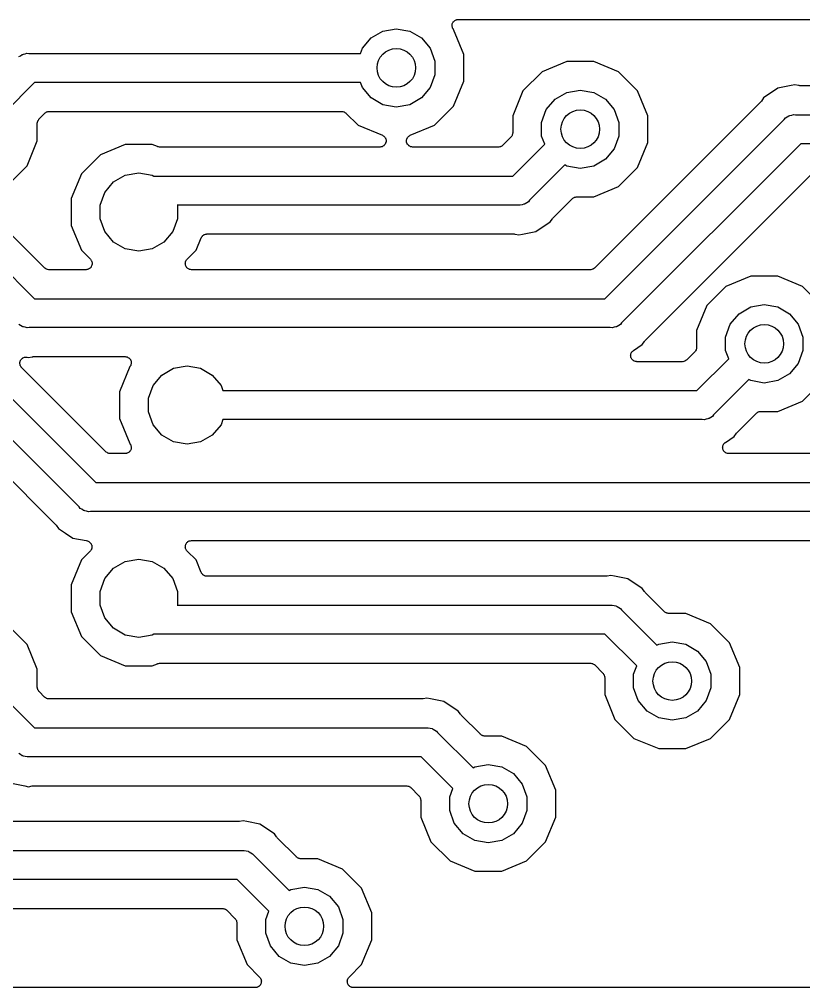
# Model space of a CAD drawing. Extents: x 64 to 244, y -149 to -41.
# Drawn here: x 100.14 to 116.39, y -148.59 to -128.53 of the extents above; entities that cross this region are included whole.
import ezdxf

# ---------------------------------------------------------------- set-up
doc = ezdxf.new("R2010")
doc.units = 0
doc.header["$MEASUREMENT"] = 0
doc.layers.add('BLACK', color=7, linetype='CONTINUOUS')

msp = doc.modelspace()

# ---------------------------------------------------------------- linework, layer by layer
at = {"layer": 'BLACK', "linetype": 'CONTINUOUS'}
for p, q in [((109.159, -128.558), (109.174, -128.551)), ((109.174, -128.551), (109.188, -128.543)), ((109.188, -128.543), (109.194, -128.542)), ((109.194, -128.542), (109.199, -128.539)), ((109.199, -128.539), (109.215, -128.538)), ((109.215, -128.538), (109.232, -128.535)), ((109.232, -128.535), (118.009, -128.535)), ((107.672, -128.777), (107.95, -128.728)), ((107.95, -128.728), (108.228, -128.777)), ((109.105, -128.673), (109.106, -128.657)), ((109.106, -128.678), (109.105, -128.673)), ((109.106, -128.64), (109.108, -128.635)), ((109.106, -128.657), (109.106, -128.64)), ((109.106, -128.684), (109.106, -128.678)), ((109.112, -128.7), (109.106, -128.684)), ((109.108, -128.635), (109.109, -128.629)), ((109.109, -128.629), (109.116, -128.614)), ((109.116, -128.716), (109.112, -128.7)), ((109.116, -128.614), (109.122, -128.599)), ((109.12, -128.72), (109.116, -128.716)), ((109.122, -128.725), (109.12, -128.72)), ((109.122, -128.599), (109.125, -128.594)), ((109.132, -128.738), (109.122, -128.725)), ((109.125, -128.594), (109.127, -128.589)), ((109.127, -128.589), (109.139, -128.577)), ((109.135, -128.742), (109.132, -128.738)), ((109.35, -129.262), (109.135, -128.742)), ((109.139, -128.577), (109.15, -128.565)), ((109.15, -128.565), (109.155, -128.562)), ((109.155, -128.562), (109.159, -128.558)), ((107.246, -129.134), (107.428, -128.918)), ((107.428, -128.918), (107.672, -128.777)), ((108.228, -128.777), (108.472, -128.918)), ((108.472, -128.918), (108.654, -129.134)), ((107.208, -129.24), (107.246, -129.134)), ((108.654, -129.134), (108.75, -129.399)), ((100.134, -129.307), (100.168, -129.287)), ((100.168, -129.287), (100.199, -129.265)), ((100.199, -129.265), (100.213, -129.261)), ((100.213, -129.261), (100.226, -129.254)), ((100.226, -129.254), (100.264, -129.247)), ((100.264, -129.247), (100.301, -129.237)), ((100.301, -129.237), (100.342, -129.24)), ((100.342, -129.24), (107.208, -129.24)), ((109.35, -129.818), (109.35, -129.262)), ((108.75, -129.399), (108.75, -129.681)), ((111.482, -129.41), (110.967, -129.623)), ((112.038, -129.41), (111.482, -129.41)), ((112.553, -129.623), (112.038, -129.41)), ((108.75, -129.681), (108.654, -129.946)), ((110.967, -129.623), (110.573, -130.017)), ((112.947, -130.017), (112.553, -129.623)), ((100.456, -129.84), (99.8501, -130.456)), ((107.208, -129.84), (100.456, -129.84)), ((107.246, -129.946), (107.208, -129.84)), ((107.428, -130.162), (107.246, -129.946)), ((108.654, -129.946), (108.472, -130.162)), ((109.137, -130.333), (109.35, -129.818)), ((116.129, -129.908), (115.854, -129.962)), ((116.205, -129.892), (116.129, -129.908)), ((116.129, -129.908), (116.129, -129.908)), ((116.281, -129.908), (116.205, -129.892)), ((116.294, -129.908), (116.281, -129.908)), ((116.306, -129.91), (116.294, -129.908)), ((119.59, -129.91), (116.306, -129.91)), ((110.573, -130.017), (110.36, -130.532)), ((111.238, -130.188), (111.482, -130.047)), ((111.482, -130.047), (111.76, -129.998)), ((111.76, -129.998), (112.038, -130.047)), ((112.038, -130.047), (112.282, -130.188)), ((113.16, -130.532), (112.947, -130.017)), ((115.854, -129.962), (115.556, -130.161)), ((107.672, -130.303), (107.428, -130.162)), ((107.95, -130.352), (107.672, -130.303)), ((108.228, -130.303), (107.95, -130.352)), ((108.472, -130.162), (108.228, -130.303)), ((108.743, -130.727), (109.137, -130.333)), ((111.056, -130.404), (111.238, -130.188)), ((115.497, -130.245), (112.059, -133.683)), ((112.282, -130.188), (112.464, -130.404)), ((115.504, -130.235), (115.497, -130.245)), ((115.513, -130.226), (115.504, -130.235)), ((115.556, -130.161), (115.513, -130.226)), ((100.551, -130.598), (100.67, -130.478)), ((100.67, -130.478), (100.675, -130.474)), ((100.675, -130.474), (100.679, -130.47)), ((100.679, -130.47), (100.693, -130.462)), ((100.693, -130.462), (100.706, -130.452)), ((100.706, -130.452), (100.712, -130.451)), ((100.712, -130.451), (100.717, -130.448)), ((100.717, -130.448), (100.733, -130.445)), ((100.733, -130.445), (100.748, -130.441)), ((100.748, -130.441), (100.754, -130.441)), ((100.754, -130.441), (100.76, -130.44)), ((100.76, -130.44), (106.817, -130.44)), ((106.817, -130.44), (106.823, -130.441)), ((106.823, -130.441), (106.829, -130.44)), ((106.829, -130.44), (106.845, -130.445)), ((106.845, -130.445), (106.861, -130.448)), ((106.861, -130.448), (106.866, -130.45)), ((106.866, -130.45), (106.871, -130.452)), ((106.871, -130.452), (106.885, -130.461)), ((106.885, -130.461), (106.899, -130.47)), ((106.899, -130.47), (106.903, -130.474)), ((106.903, -130.474), (106.907, -130.477)), ((106.907, -130.477), (107.157, -130.727)), ((110.36, -130.532), (110.36, -130.885)), ((110.96, -130.669), (111.056, -130.404)), ((112.464, -130.404), (112.56, -130.669)), ((113.16, -131.088), (113.16, -130.532)), ((116.009, -130.577), (116.044, -130.557)), ((116.044, -130.557), (116.076, -130.534)), ((116.076, -130.534), (116.089, -130.53)), ((116.089, -130.53), (116.101, -130.524)), ((116.101, -130.524), (116.14, -130.517)), ((116.14, -130.517), (116.178, -130.507)), ((116.178, -130.507), (116.218, -130.51)), ((116.218, -130.51), (119.891, -130.51)), ((100.515, -130.677), (100.52, -130.661)), ((100.516, -130.682), (100.515, -130.677)), ((100.515, -130.687), (100.516, -130.682)), ((100.515, -131.053), (100.515, -130.687)), ((100.52, -130.661), (100.523, -130.644)), ((100.523, -130.644), (100.525, -130.639)), ((100.525, -130.639), (100.526, -130.635)), ((100.526, -130.635), (100.536, -130.62)), ((100.536, -130.62), (100.545, -130.606)), ((100.545, -130.606), (100.549, -130.602)), ((100.549, -130.602), (100.551, -130.598)), ((107.157, -130.727), (107.661, -130.936)), ((108.239, -130.936), (108.743, -130.727)), ((110.96, -130.951), (110.96, -130.669)), ((112.271, -134.32), (115.984, -130.607)), ((112.56, -130.669), (112.56, -130.951)), ((115.984, -130.607), (116.009, -130.577)), ((107.661, -130.936), (107.677, -130.946)), ((107.677, -130.946), (107.694, -130.956)), ((107.694, -130.956), (107.696, -130.958)), ((107.696, -130.958), (107.698, -130.959)), ((107.698, -130.959), (107.71, -130.975)), ((108.19, -130.975), (108.202, -130.959)), ((108.202, -130.959), (108.204, -130.958)), ((108.204, -130.958), (108.206, -130.956)), ((108.206, -130.956), (108.223, -130.946)), ((108.223, -130.946), (108.239, -130.936)), ((110.339, -130.952), (110.33, -130.966)), ((110.348, -130.938), (110.339, -130.952)), ((110.35, -130.933), (110.348, -130.938)), ((110.352, -130.928), (110.35, -130.933)), ((110.355, -130.912), (110.352, -130.928)), ((110.36, -130.896), (110.355, -130.912)), ((110.36, -130.885), (110.359, -130.89)), ((110.359, -130.89), (110.36, -130.896)), ((111.023, -131.123), (110.96, -130.951)), ((112.56, -130.951), (112.464, -131.216)), ((100.302, -131.568), (100.515, -131.053)), ((102.337, -131.125), (101.822, -131.338)), ((102.893, -131.125), (102.337, -131.125)), ((103.003, -131.17), (102.893, -131.125)), ((107.69, -131.154), (107.673, -131.163)), ((107.692, -131.152), (107.69, -131.154)), ((107.694, -131.15), (107.692, -131.152)), ((107.707, -131.135), (107.694, -131.15)), ((107.72, -131.121), (107.707, -131.135)), ((107.71, -130.975), (107.722, -130.989)), ((107.721, -131.119), (107.72, -131.121)), ((107.722, -131.117), (107.721, -131.119)), ((107.722, -130.989), (107.723, -130.992)), ((107.729, -131.098), (107.722, -131.117)), ((107.723, -130.992), (107.725, -130.994)), ((107.725, -130.994), (107.731, -131.013)), ((107.736, -131.08), (107.729, -131.098)), ((107.731, -131.013), (107.738, -131.031)), ((107.737, -131.078), (107.736, -131.08)), ((107.738, -131.075), (107.737, -131.078)), ((107.738, -131.031), (107.738, -131.034)), ((107.738, -131.034), (107.738, -131.036)), ((107.738, -131.036), (107.738, -131.056)), ((107.738, -131.056), (107.738, -131.075)), ((108.162, -131.031), (108.169, -131.013)), ((108.162, -131.034), (108.162, -131.031)), ((108.162, -131.036), (108.162, -131.034)), ((108.162, -131.056), (108.162, -131.036)), ((108.162, -131.075), (108.162, -131.056)), ((108.163, -131.078), (108.162, -131.075)), ((108.164, -131.08), (108.163, -131.078)), ((108.171, -131.098), (108.164, -131.08)), ((108.169, -131.013), (108.175, -130.994)), ((108.178, -131.117), (108.171, -131.098)), ((108.175, -130.994), (108.177, -130.992)), ((108.177, -130.992), (108.178, -130.989)), ((108.178, -130.989), (108.19, -130.975)), ((108.179, -131.119), (108.178, -131.117)), ((108.18, -131.121), (108.179, -131.119)), ((108.193, -131.135), (108.18, -131.121)), ((108.206, -131.15), (108.193, -131.135)), ((108.208, -131.152), (108.206, -131.15)), ((108.21, -131.154), (108.208, -131.152)), ((108.227, -131.163), (108.21, -131.154)), ((110.132, -131.159), (110.118, -131.168)), ((110.146, -131.15), (110.132, -131.159)), ((110.15, -131.146), (110.146, -131.15)), ((110.154, -131.143), (110.15, -131.146)), ((110.323, -130.974), (110.154, -131.143)), ((110.326, -130.97), (110.323, -130.974)), ((110.33, -130.966), (110.326, -130.97)), ((110.366, -131.78), (111.023, -131.123)), ((116.329, -131.11), (112.616, -134.823)), ((112.947, -131.603), (113.16, -131.088)), ((120.002, -131.11), (116.329, -131.11)), ((101.822, -131.338), (101.428, -131.732)), ((103.006, -131.171), (103.003, -131.17)), ((103.008, -131.172), (103.006, -131.171)), ((103.027, -131.176), (103.008, -131.172)), ((103.046, -131.18), (103.027, -131.176)), ((103.049, -131.18), (103.046, -131.18)), ((103.052, -131.18), (103.049, -131.18)), ((107.612, -131.18), (103.052, -131.18)), ((107.631, -131.177), (107.612, -131.18)), ((107.651, -131.174), (107.631, -131.177)), ((107.653, -131.173), (107.651, -131.174)), ((107.656, -131.172), (107.653, -131.173)), ((107.673, -131.163), (107.656, -131.172)), ((108.244, -131.172), (108.227, -131.163)), ((108.247, -131.173), (108.244, -131.172)), ((108.249, -131.174), (108.247, -131.173)), ((108.269, -131.177), (108.249, -131.174)), ((108.288, -131.18), (108.269, -131.177)), ((110.065, -131.18), (108.288, -131.18)), ((110.07, -131.179), (110.065, -131.18)), ((110.076, -131.18), (110.07, -131.179)), ((110.092, -131.175), (110.076, -131.18)), ((110.108, -131.172), (110.092, -131.175)), ((110.113, -131.17), (110.108, -131.172)), ((110.118, -131.168), (110.113, -131.17)), ((112.464, -131.216), (112.282, -131.432)), ((111.443, -131.551), (110.711, -132.283)), ((111.482, -131.573), (111.443, -131.551)), ((112.282, -131.432), (112.038, -131.573)), ((99.908, -131.962), (100.302, -131.568)), ((101.428, -131.732), (101.215, -132.247)), ((102.337, -131.762), (102.615, -131.713)), ((102.615, -131.713), (102.893, -131.762)), ((111.76, -131.622), (111.482, -131.573)), ((112.038, -131.573), (111.76, -131.622)), ((112.553, -131.997), (112.947, -131.603)), ((113.103, -135.185), (116.541, -131.747)), ((101.911, -132.119), (102.093, -131.903)), ((102.093, -131.903), (102.337, -131.762)), ((102.893, -131.762), (102.925, -131.78)), ((102.925, -131.78), (110.366, -131.78)), ((101.815, -132.384), (101.911, -132.119)), ((112.038, -132.21), (112.553, -131.997)), ((101.215, -132.247), (101.215, -132.803)), ((110.606, -132.36), (110.594, -132.366)), ((110.619, -132.356), (110.606, -132.36)), ((110.651, -132.333), (110.619, -132.356)), ((110.686, -132.313), (110.651, -132.333)), ((110.711, -132.283), (110.686, -132.313)), ((111.198, -132.645), (111.596, -132.247)), ((111.596, -132.247), (111.6, -132.244)), ((111.6, -132.244), (111.604, -132.24)), ((111.604, -132.24), (111.618, -132.231)), ((111.618, -132.231), (111.632, -132.222)), ((111.632, -132.222), (111.637, -132.22)), ((111.637, -132.22), (111.642, -132.218)), ((111.642, -132.218), (111.658, -132.215)), ((111.658, -132.215), (111.674, -132.21)), ((111.674, -132.21), (111.68, -132.211)), ((111.68, -132.211), (111.685, -132.21)), ((111.685, -132.21), (112.038, -132.21)), ((101.815, -132.666), (101.815, -132.384)), ((110.477, -132.38), (103.414, -132.38)), ((103.414, -132.38), (103.415, -132.384)), ((103.415, -132.384), (103.415, -132.666)), ((110.517, -132.383), (110.477, -132.38)), ((110.555, -132.373), (110.517, -132.383)), ((110.594, -132.366), (110.555, -132.373)), ((101.911, -132.931), (101.815, -132.666)), ((103.415, -132.666), (103.319, -132.931)), ((110.841, -132.928), (111.139, -132.729)), ((111.139, -132.729), (111.182, -132.664)), ((111.182, -132.664), (111.191, -132.655)), ((111.191, -132.655), (111.198, -132.645)), ((100.666, -133.683), (99.7679, -132.785)), ((101.215, -132.803), (101.428, -133.318)), ((102.093, -133.147), (101.911, -132.931)), ((103.319, -132.931), (103.137, -133.147)), ((110.566, -132.982), (110.841, -132.928)), ((99.2814, -133.147), (100.454, -134.32)), ((102.337, -133.288), (102.093, -133.147)), ((103.137, -133.147), (102.893, -133.288)), ((103.802, -133.318), (103.909, -133.058)), ((103.909, -133.058), (103.914, -133.051)), ((103.914, -133.051), (103.917, -133.043)), ((103.917, -133.043), (103.926, -133.033)), ((103.926, -133.033), (103.933, -133.021)), ((103.933, -133.021), (103.94, -133.016)), ((103.94, -133.016), (103.945, -133.01)), ((103.945, -133.01), (103.957, -133.003)), ((103.957, -133.003), (103.968, -132.994)), ((103.968, -132.994), (103.976, -132.992)), ((103.976, -132.992), (103.983, -132.988)), ((103.983, -132.988), (103.997, -132.985)), ((103.997, -132.985), (104.01, -132.981)), ((104.01, -132.981), (104.019, -132.981)), ((104.019, -132.981), (104.027, -132.98)), ((104.027, -132.98), (110.389, -132.98)), ((110.389, -132.98), (110.401, -132.982)), ((110.401, -132.982), (110.414, -132.982)), ((110.414, -132.982), (110.49, -132.998)), ((110.49, -132.998), (110.566, -132.982)), ((110.566, -132.982), (110.566, -132.982)), ((101.428, -133.318), (101.613, -133.503)), ((102.615, -133.337), (102.337, -133.288)), ((102.893, -133.288), (102.615, -133.337)), ((103.617, -133.503), (103.802, -133.318)), ((101.613, -133.503), (101.623, -133.517)), ((101.623, -133.517), (101.633, -133.529)), ((101.633, -133.529), (101.635, -133.535)), ((101.635, -133.535), (101.639, -133.539)), ((101.639, -133.539), (101.643, -133.555)), ((101.643, -133.555), (101.649, -133.571)), ((103.581, -133.571), (103.587, -133.555)), ((103.587, -133.555), (103.591, -133.539)), ((103.591, -133.539), (103.595, -133.535)), ((103.595, -133.535), (103.597, -133.529)), ((103.597, -133.529), (103.607, -133.517)), ((103.607, -133.517), (103.617, -133.503)), ((100.67, -133.686), (100.666, -133.683)), ((100.674, -133.69), (100.67, -133.686)), ((100.688, -133.699), (100.674, -133.69)), ((100.702, -133.708), (100.688, -133.699)), ((100.707, -133.71), (100.702, -133.708)), ((100.712, -133.712), (100.707, -133.71)), ((100.728, -133.715), (100.712, -133.712)), ((100.744, -133.72), (100.728, -133.715)), ((100.75, -133.719), (100.744, -133.72)), ((100.755, -133.72), (100.75, -133.719)), ((101.523, -133.72), (100.755, -133.72)), ((101.54, -133.717), (101.523, -133.72)), ((101.556, -133.716), (101.54, -133.717)), ((101.561, -133.713), (101.556, -133.716)), ((101.567, -133.712), (101.561, -133.713)), ((101.581, -133.704), (101.567, -133.712)), ((101.596, -133.697), (101.581, -133.704)), ((101.6, -133.693), (101.596, -133.697)), ((101.605, -133.69), (101.6, -133.693)), ((101.616, -133.678), (101.605, -133.69)), ((101.628, -133.666), (101.616, -133.678)), ((101.63, -133.661), (101.628, -133.666)), ((101.633, -133.656), (101.63, -133.661)), ((101.639, -133.641), (101.633, -133.656)), ((101.646, -133.626), (101.639, -133.641)), ((101.647, -133.62), (101.646, -133.626)), ((101.649, -133.615), (101.647, -133.62)), ((101.649, -133.571), (101.649, -133.577)), ((101.649, -133.577), (101.65, -133.582)), ((101.65, -133.582), (101.649, -133.598)), ((101.649, -133.598), (101.649, -133.615)), ((103.58, -133.582), (103.581, -133.577)), ((103.581, -133.598), (103.58, -133.582)), ((103.581, -133.577), (103.581, -133.571)), ((103.581, -133.615), (103.581, -133.598)), ((103.583, -133.62), (103.581, -133.615)), ((103.584, -133.626), (103.583, -133.62)), ((103.591, -133.641), (103.584, -133.626)), ((103.597, -133.656), (103.591, -133.641)), ((103.6, -133.661), (103.597, -133.656)), ((103.602, -133.666), (103.6, -133.661)), ((103.614, -133.678), (103.602, -133.666)), ((103.625, -133.69), (103.614, -133.678)), ((103.63, -133.693), (103.625, -133.69)), ((103.634, -133.697), (103.63, -133.693)), ((103.649, -133.704), (103.634, -133.697)), ((103.663, -133.712), (103.649, -133.704)), ((103.669, -133.713), (103.663, -133.712)), ((103.674, -133.716), (103.669, -133.713)), ((103.69, -133.717), (103.674, -133.716)), ((103.707, -133.72), (103.69, -133.717)), ((111.97, -133.72), (103.707, -133.72)), ((111.975, -133.719), (111.97, -133.72)), ((111.981, -133.72), (111.975, -133.719)), ((111.997, -133.715), (111.981, -133.72)), ((112.013, -133.712), (111.997, -133.715)), ((112.018, -133.71), (112.013, -133.712)), ((112.023, -133.708), (112.018, -133.71)), ((112.037, -133.699), (112.023, -133.708)), ((112.051, -133.69), (112.037, -133.699)), ((112.055, -133.686), (112.051, -133.69)), ((112.059, -133.683), (112.055, -133.686)), ((115.292, -133.855), (114.777, -134.068)), ((115.848, -133.855), (115.292, -133.855)), ((116.363, -134.068), (115.848, -133.855)), ((114.777, -134.068), (114.383, -134.462)), ((116.757, -134.462), (116.363, -134.068)), ((100.454, -134.32), (112.271, -134.32)), ((114.383, -134.462), (114.17, -134.977)), ((115.048, -134.633), (115.292, -134.492)), ((115.292, -134.492), (115.57, -134.443)), ((115.57, -134.443), (115.848, -134.492)), ((115.848, -134.492), (116.092, -134.633)), ((114.866, -134.849), (115.048, -134.633)), ((116.092, -134.633), (116.274, -134.849)), ((100.169, -134.873), (100.134, -134.853)), ((100.201, -134.896), (100.169, -134.873)), ((100.214, -134.9), (100.201, -134.896)), ((100.226, -134.906), (100.214, -134.9)), ((100.265, -134.913), (100.226, -134.906)), ((100.303, -134.923), (100.265, -134.913)), ((100.343, -134.92), (100.303, -134.923)), ((112.382, -134.92), (100.343, -134.92)), ((112.422, -134.923), (112.382, -134.92)), ((112.46, -134.913), (112.422, -134.923)), ((112.499, -134.906), (112.46, -134.913)), ((112.511, -134.9), (112.499, -134.906)), ((112.524, -134.896), (112.511, -134.9)), ((112.556, -134.873), (112.524, -134.896)), ((112.591, -134.853), (112.556, -134.873)), ((112.616, -134.823), (112.591, -134.853)), ((114.77, -135.114), (114.866, -134.849)), ((116.274, -134.849), (116.37, -135.114)), ((114.17, -134.977), (114.17, -135.33)), ((114.77, -135.396), (114.77, -135.114)), ((116.37, -135.114), (116.37, -135.396)), ((112.859, -135.392), (113.044, -135.269)), ((113.044, -135.269), (113.087, -135.204)), ((113.087, -135.204), (113.096, -135.195)), ((113.096, -135.195), (113.103, -135.185)), ((114.165, -135.357), (114.162, -135.373)), ((114.17, -135.341), (114.165, -135.357)), ((114.17, -135.33), (114.169, -135.335)), ((114.169, -135.335), (114.17, -135.341)), ((100.184, -135.573), (100.196, -135.564)), ((100.196, -135.564), (100.207, -135.553)), ((100.207, -135.553), (100.213, -135.55)), ((100.213, -135.55), (100.218, -135.546)), ((100.218, -135.546), (100.233, -135.541)), ((100.233, -135.541), (100.247, -135.534)), ((100.247, -135.534), (100.254, -135.534)), ((100.254, -135.534), (100.26, -135.532)), ((100.26, -135.532), (100.275, -135.532)), ((100.275, -135.532), (100.291, -135.531)), ((100.291, -135.531), (100.297, -135.532)), ((100.297, -135.532), (100.304, -135.533)), ((100.304, -135.533), (100.33, -135.538)), ((100.33, -135.538), (100.406, -135.522)), ((100.406, -135.522), (100.419, -135.522)), ((100.419, -135.522), (100.431, -135.52)), ((100.431, -135.52), (102.333, -135.52)), ((102.333, -135.52), (102.35, -135.523)), ((102.35, -135.523), (102.366, -135.524)), ((102.366, -135.524), (102.371, -135.527)), ((102.371, -135.527), (102.377, -135.528)), ((102.377, -135.528), (102.391, -135.536)), ((102.391, -135.536), (102.406, -135.543)), ((102.406, -135.543), (102.41, -135.547)), ((102.41, -135.547), (102.415, -135.55)), ((102.415, -135.55), (102.426, -135.562)), ((102.426, -135.562), (102.438, -135.574)), ((112.803, -135.506), (112.804, -135.491)), ((112.804, -135.513), (112.803, -135.506)), ((112.804, -135.476), (112.807, -135.469)), ((112.804, -135.491), (112.804, -135.476)), ((112.804, -135.52), (112.804, -135.513)), ((112.81, -135.534), (112.804, -135.52)), ((112.807, -135.469), (112.808, -135.462)), ((112.808, -135.462), (112.814, -135.449)), ((112.813, -135.549), (112.81, -135.534)), ((112.817, -135.555), (112.813, -135.549)), ((112.814, -135.449), (112.82, -135.434)), ((112.82, -135.561), (112.817, -135.555)), ((112.82, -135.434), (112.824, -135.429)), ((112.829, -135.573), (112.82, -135.561)), ((112.824, -135.429), (112.827, -135.423)), ((112.827, -135.423), (112.838, -135.412)), ((112.838, -135.412), (112.848, -135.401)), ((112.848, -135.401), (112.854, -135.397)), ((112.854, -135.397), (112.859, -135.392)), ((114.133, -135.419), (113.964, -135.588)), ((114.136, -135.415), (114.133, -135.419)), ((114.14, -135.411), (114.136, -135.415)), ((114.149, -135.397), (114.14, -135.411)), ((114.158, -135.383), (114.149, -135.397)), ((114.16, -135.378), (114.158, -135.383)), ((114.162, -135.373), (114.16, -135.378)), ((114.176, -136.225), (114.833, -135.568)), ((114.833, -135.568), (114.77, -135.396)), ((116.37, -135.396), (116.274, -135.661)), ((99.2814, -135.687), (101.724, -138.13)), ((100.152, -135.654), (100.155, -135.639)), ((100.154, -135.661), (100.152, -135.654)), ((100.153, -135.668), (100.154, -135.661)), ((100.157, -135.683), (100.153, -135.668)), ((100.155, -135.639), (100.157, -135.624)), ((100.157, -135.624), (100.16, -135.618)), ((100.159, -135.698), (100.157, -135.683)), ((100.163, -135.704), (100.159, -135.698)), ((100.16, -135.618), (100.161, -135.611)), ((100.161, -135.611), (100.169, -135.598)), ((100.164, -135.711), (100.163, -135.704)), ((100.173, -135.723), (100.164, -135.711)), ((100.169, -135.598), (100.175, -135.584)), ((100.18, -135.737), (100.173, -135.723)), ((100.175, -135.584), (100.18, -135.579)), ((100.18, -135.579), (100.184, -135.573)), ((100.186, -135.741), (100.18, -135.737)), ((100.19, -135.747), (100.186, -135.741)), ((101.936, -137.493), (100.19, -135.747)), ((102.43, -135.727), (102.215, -136.247)), ((102.433, -135.723), (102.43, -135.727)), ((102.443, -135.71), (102.433, -135.723)), ((102.438, -135.574), (102.44, -135.579)), ((102.44, -135.579), (102.443, -135.583)), ((102.443, -135.583), (102.449, -135.599)), ((102.445, -135.705), (102.443, -135.71)), ((102.449, -135.701), (102.445, -135.705)), ((102.449, -135.599), (102.456, -135.614)), ((102.453, -135.685), (102.449, -135.701)), ((102.459, -135.669), (102.453, -135.685)), ((102.456, -135.614), (102.457, -135.62)), ((102.457, -135.62), (102.459, -135.625)), ((102.459, -135.625), (102.459, -135.642)), ((102.459, -135.642), (102.46, -135.658)), ((102.46, -135.658), (102.459, -135.663)), ((102.459, -135.663), (102.459, -135.669)), ((103.093, -135.903), (103.337, -135.762)), ((103.337, -135.762), (103.615, -135.713)), ((103.615, -135.713), (103.893, -135.762)), ((103.893, -135.762), (104.137, -135.903)), ((112.838, -135.586), (112.829, -135.573)), ((112.843, -135.59), (112.838, -135.586)), ((112.848, -135.595), (112.843, -135.59)), ((112.861, -135.603), (112.848, -135.595)), ((112.873, -135.612), (112.861, -135.603)), ((112.88, -135.614), (112.873, -135.612)), ((112.886, -135.617), (112.88, -135.614)), ((112.901, -135.62), (112.886, -135.617)), ((112.916, -135.624), (112.901, -135.62)), ((112.923, -135.624), (112.916, -135.624)), ((112.93, -135.625), (112.923, -135.624)), ((113.875, -135.625), (112.93, -135.625)), ((113.88, -135.624), (113.875, -135.625)), ((113.886, -135.625), (113.88, -135.624)), ((113.902, -135.62), (113.886, -135.625)), ((113.918, -135.617), (113.902, -135.62)), ((113.923, -135.615), (113.918, -135.617)), ((113.928, -135.613), (113.923, -135.615)), ((113.942, -135.604), (113.928, -135.613)), ((113.956, -135.595), (113.942, -135.604)), ((113.96, -135.591), (113.956, -135.595)), ((113.964, -135.588), (113.96, -135.591)), ((116.274, -135.661), (116.092, -135.877)), ((102.911, -136.119), (103.093, -135.903)), ((104.137, -135.903), (104.319, -136.119)), ((116.092, -135.877), (115.848, -136.018)), ((102.815, -136.384), (102.911, -136.119)), ((104.319, -136.119), (104.357, -136.225)), ((115.253, -135.996), (114.521, -136.728)), ((115.292, -136.018), (115.253, -135.996)), ((115.57, -136.067), (115.292, -136.018)), ((115.848, -136.018), (115.57, -136.067)), ((116.363, -136.442), (116.757, -136.048)), ((101.379, -138.633), (98.9357, -136.19)), ((102.215, -136.247), (102.215, -136.803)), ((104.357, -136.225), (114.176, -136.225)), ((102.815, -136.666), (102.815, -136.384)), ((115.848, -136.655), (116.363, -136.442)), ((102.911, -136.931), (102.815, -136.666)), ((114.496, -136.758), (114.461, -136.778)), ((114.521, -136.728), (114.496, -136.758)), ((115.008, -137.09), (115.406, -136.692)), ((115.406, -136.692), (115.41, -136.689)), ((115.41, -136.689), (115.414, -136.685)), ((115.414, -136.685), (115.428, -136.676)), ((115.428, -136.676), (115.442, -136.667)), ((115.442, -136.667), (115.447, -136.665)), ((115.447, -136.665), (115.452, -136.663)), ((115.452, -136.663), (115.468, -136.66)), ((115.468, -136.66), (115.484, -136.655)), ((115.484, -136.655), (115.49, -136.656)), ((115.49, -136.656), (115.495, -136.655)), ((115.495, -136.655), (115.848, -136.655)), ((98.7244, -136.827), (100.892, -138.995)), ((102.215, -136.803), (102.43, -137.323)), ((103.093, -137.147), (102.911, -136.931)), ((104.319, -136.931), (104.137, -137.147)), ((104.357, -136.825), (104.319, -136.931)), ((114.287, -136.825), (104.357, -136.825)), ((114.327, -136.828), (114.287, -136.825)), ((114.365, -136.818), (114.327, -136.828)), ((114.404, -136.811), (114.365, -136.818)), ((114.416, -136.805), (114.404, -136.811)), ((114.429, -136.801), (114.416, -136.805)), ((114.461, -136.778), (114.429, -136.801)), ((103.337, -137.288), (103.093, -137.147)), ((104.137, -137.147), (103.893, -137.288)), ((114.764, -137.297), (114.949, -137.174)), ((114.949, -137.174), (114.992, -137.109)), ((114.992, -137.109), (115.001, -137.1)), ((115.001, -137.1), (115.008, -137.09)), ((102.43, -137.323), (102.433, -137.327)), ((102.433, -137.327), (102.443, -137.339)), ((102.443, -137.339), (102.445, -137.345)), ((102.445, -137.345), (102.449, -137.349)), ((102.449, -137.349), (102.453, -137.365)), ((102.453, -137.365), (102.459, -137.381)), ((103.615, -137.337), (103.337, -137.288)), ((103.893, -137.288), (103.615, -137.337)), ((114.709, -137.381), (114.712, -137.374)), ((114.712, -137.374), (114.713, -137.367)), ((114.713, -137.367), (114.719, -137.354)), ((114.719, -137.354), (114.725, -137.339)), ((114.725, -137.339), (114.729, -137.334)), ((114.729, -137.334), (114.732, -137.328)), ((114.732, -137.328), (114.743, -137.317)), ((114.743, -137.317), (114.753, -137.306)), ((114.753, -137.306), (114.759, -137.302)), ((114.759, -137.302), (114.764, -137.297)), ((101.94, -137.496), (101.936, -137.493)), ((101.944, -137.5), (101.94, -137.496)), ((101.958, -137.509), (101.944, -137.5)), ((101.972, -137.518), (101.958, -137.509)), ((101.977, -137.52), (101.972, -137.518)), ((101.982, -137.522), (101.977, -137.52)), ((101.998, -137.525), (101.982, -137.522)), ((102.014, -137.53), (101.998, -137.525)), ((102.02, -137.529), (102.014, -137.53)), ((102.025, -137.53), (102.02, -137.529)), ((102.333, -137.53), (102.025, -137.53)), ((102.35, -137.527), (102.333, -137.53)), ((102.366, -137.526), (102.35, -137.527)), ((102.371, -137.523), (102.366, -137.526)), ((102.377, -137.522), (102.371, -137.523)), ((102.391, -137.514), (102.377, -137.522)), ((102.406, -137.507), (102.391, -137.514)), ((102.41, -137.503), (102.406, -137.507)), ((102.415, -137.5), (102.41, -137.503)), ((102.426, -137.488), (102.415, -137.5)), ((102.438, -137.476), (102.426, -137.488)), ((102.44, -137.471), (102.438, -137.476)), ((102.443, -137.466), (102.44, -137.471)), ((102.449, -137.451), (102.443, -137.466)), ((102.456, -137.436), (102.449, -137.451)), ((102.457, -137.43), (102.456, -137.436)), ((102.459, -137.425), (102.457, -137.43)), ((102.459, -137.381), (102.459, -137.387)), ((102.459, -137.387), (102.46, -137.392)), ((102.46, -137.392), (102.459, -137.408)), ((102.459, -137.408), (102.459, -137.425)), ((114.708, -137.411), (114.709, -137.396)), ((114.709, -137.418), (114.708, -137.411)), ((114.709, -137.396), (114.709, -137.381)), ((114.709, -137.425), (114.709, -137.418)), ((114.715, -137.439), (114.709, -137.425)), ((114.718, -137.454), (114.715, -137.439)), ((114.722, -137.46), (114.718, -137.454)), ((114.725, -137.466), (114.722, -137.46)), ((114.734, -137.478), (114.725, -137.466)), ((114.743, -137.491), (114.734, -137.478)), ((114.748, -137.495), (114.743, -137.491)), ((114.753, -137.5), (114.748, -137.495)), ((114.766, -137.508), (114.753, -137.5)), ((114.778, -137.517), (114.766, -137.508)), ((114.785, -137.519), (114.778, -137.517)), ((114.791, -137.522), (114.785, -137.519)), ((114.806, -137.525), (114.791, -137.522)), ((114.821, -137.529), (114.806, -137.525)), ((114.828, -137.529), (114.821, -137.529)), ((114.835, -137.53), (114.828, -137.529)), ((123.4, -137.53), (114.835, -137.53)), ((101.724, -138.13), (123.701, -138.13)), ((101.404, -138.663), (101.379, -138.633)), ((101.439, -138.683), (101.404, -138.663)), ((101.471, -138.706), (101.439, -138.683)), ((101.484, -138.71), (101.471, -138.706)), ((101.496, -138.716), (101.484, -138.71)), ((101.535, -138.723), (101.496, -138.716)), ((101.573, -138.733), (101.535, -138.723)), ((101.613, -138.73), (101.573, -138.733)), ((123.812, -138.73), (101.613, -138.73)), ((100.892, -138.995), (100.899, -139.005)), ((100.899, -139.005), (100.908, -139.014)), ((100.908, -139.014), (100.951, -139.079)), ((100.951, -139.079), (101.097, -139.176)), ((101.097, -139.176), (101.249, -139.278)), ((101.249, -139.278), (101.524, -139.332)), ((101.524, -139.332), (101.524, -139.332)), ((101.524, -139.332), (101.544, -139.337)), ((101.544, -139.337), (101.548, -139.338)), ((101.548, -139.338), (101.552, -139.338)), ((101.552, -139.338), (101.569, -139.346)), ((101.569, -139.346), (101.585, -139.353)), ((101.585, -139.353), (101.588, -139.355)), ((101.588, -139.355), (101.592, -139.357)), ((101.592, -139.357), (101.605, -139.37)), ((101.605, -139.37), (101.618, -139.382)), ((101.618, -139.382), (101.62, -139.385)), ((103.602, -139.384), (103.614, -139.372)), ((103.614, -139.372), (103.625, -139.36)), ((103.625, -139.36), (103.63, -139.357)), ((103.63, -139.357), (103.634, -139.353)), ((103.634, -139.353), (103.649, -139.346)), ((103.649, -139.346), (103.663, -139.338)), ((103.663, -139.338), (103.669, -139.337)), ((103.669, -139.337), (103.674, -139.334)), ((103.674, -139.334), (103.69, -139.333)), ((103.69, -139.333), (103.707, -139.33)), ((103.707, -139.33), (123.724, -139.33)), ((101.609, -139.551), (101.428, -139.732)), ((101.612, -139.547), (101.609, -139.551)), ((101.615, -139.545), (101.612, -139.547)), ((101.624, -139.529), (101.615, -139.545)), ((101.62, -139.385), (101.623, -139.388)), ((101.623, -139.388), (101.631, -139.405)), ((101.635, -139.515), (101.624, -139.529)), ((101.631, -139.405), (101.64, -139.42)), ((101.636, -139.511), (101.635, -139.515)), ((101.638, -139.507), (101.636, -139.511)), ((101.641, -139.49), (101.638, -139.507)), ((101.64, -139.42), (101.64, -139.424)), ((101.64, -139.424), (101.642, -139.428)), ((101.646, -139.472), (101.641, -139.49)), ((101.642, -139.428), (101.644, -139.446)), ((101.644, -139.446), (101.646, -139.464)), ((101.646, -139.464), (101.646, -139.468)), ((101.646, -139.468), (101.646, -139.472)), ((103.58, -139.468), (103.581, -139.452)), ((103.581, -139.473), (103.58, -139.468)), ((103.581, -139.435), (103.583, -139.43)), ((103.581, -139.452), (103.581, -139.435)), ((103.581, -139.479), (103.581, -139.473)), ((103.587, -139.495), (103.581, -139.479)), ((103.583, -139.43), (103.584, -139.424)), ((103.584, -139.424), (103.591, -139.409)), ((103.591, -139.511), (103.587, -139.495)), ((103.591, -139.409), (103.597, -139.393)), ((103.595, -139.515), (103.591, -139.511)), ((103.597, -139.52), (103.595, -139.515)), ((103.597, -139.393), (103.6, -139.389)), ((103.607, -139.533), (103.597, -139.52)), ((103.6, -139.389), (103.602, -139.384)), ((103.617, -139.547), (103.607, -139.533)), ((103.802, -139.732), (103.617, -139.547)), ((101.428, -139.732), (101.215, -140.247)), ((102.093, -139.903), (102.337, -139.762)), ((102.337, -139.762), (102.615, -139.713)), ((102.615, -139.713), (102.893, -139.762)), ((102.893, -139.762), (103.137, -139.903)), ((103.909, -139.992), (103.802, -139.732)), ((101.911, -140.119), (102.093, -139.903)), ((103.137, -139.903), (103.319, -140.119)), ((101.815, -140.384), (101.911, -140.119)), ((103.319, -140.119), (103.415, -140.384)), ((103.914, -139.999), (103.909, -139.992)), ((103.917, -140.006), (103.914, -139.999)), ((103.926, -140.017), (103.917, -140.006)), ((103.933, -140.029), (103.926, -140.017)), ((103.94, -140.034), (103.933, -140.029)), ((103.945, -140.04), (103.94, -140.034)), ((103.957, -140.047), (103.945, -140.04)), ((103.968, -140.056), (103.957, -140.047)), ((103.976, -140.058), (103.968, -140.056)), ((103.983, -140.062), (103.976, -140.058)), ((103.997, -140.065), (103.983, -140.062)), ((104.01, -140.069), (103.997, -140.065)), ((104.019, -140.069), (104.01, -140.069)), ((104.027, -140.07), (104.019, -140.069)), ((112.294, -140.07), (104.027, -140.07)), ((112.306, -140.068), (112.294, -140.07)), ((112.319, -140.068), (112.306, -140.068)), ((112.395, -140.052), (112.319, -140.068)), ((112.471, -140.068), (112.395, -140.052)), ((112.746, -140.122), (112.471, -140.068)), ((112.471, -140.068), (112.471, -140.068)), ((113.044, -140.321), (112.746, -140.122)), ((101.215, -140.247), (101.215, -140.803)), ((101.815, -140.666), (101.815, -140.384)), ((103.415, -140.384), (103.415, -140.666)), ((113.087, -140.386), (113.044, -140.321)), ((113.096, -140.395), (113.087, -140.386)), ((113.103, -140.405), (113.096, -140.395)), ((113.501, -140.803), (113.103, -140.405)), ((101.911, -140.931), (101.815, -140.666)), ((103.415, -140.666), (103.414, -140.67)), ((103.414, -140.67), (112.382, -140.67)), ((112.382, -140.67), (112.422, -140.667)), ((112.422, -140.667), (112.46, -140.677)), ((112.46, -140.677), (112.499, -140.684)), ((112.499, -140.684), (112.511, -140.69)), ((112.511, -140.69), (112.524, -140.694)), ((112.524, -140.694), (112.556, -140.717)), ((112.556, -140.717), (112.591, -140.737)), ((112.591, -140.737), (112.616, -140.767)), ((112.616, -140.767), (113.348, -141.499)), ((101.215, -140.803), (101.428, -141.318)), ((102.093, -141.147), (101.911, -140.931)), ((113.505, -140.806), (113.501, -140.803)), ((113.509, -140.81), (113.505, -140.806)), ((113.523, -140.819), (113.509, -140.81)), ((113.537, -140.828), (113.523, -140.819)), ((113.542, -140.83), (113.537, -140.828)), ((113.547, -140.832), (113.542, -140.83)), ((113.563, -140.835), (113.547, -140.832)), ((113.579, -140.84), (113.563, -140.835)), ((113.585, -140.839), (113.579, -140.84)), ((113.59, -140.84), (113.585, -140.839)), ((113.943, -140.84), (113.59, -140.84)), ((114.458, -141.053), (113.943, -140.84)), ((100.302, -141.482), (99.908, -141.088)), ((102.337, -141.288), (102.093, -141.147)), ((114.852, -141.447), (114.458, -141.053)), ((101.428, -141.318), (101.822, -141.712)), ((102.615, -141.337), (102.337, -141.288)), ((102.893, -141.288), (102.615, -141.337)), ((102.925, -141.27), (102.893, -141.288)), ((112.271, -141.27), (102.925, -141.27)), ((112.928, -141.927), (112.271, -141.27)), ((100.515, -141.997), (100.302, -141.482)), ((113.348, -141.499), (113.387, -141.477)), ((113.387, -141.477), (113.665, -141.428)), ((113.665, -141.428), (113.943, -141.477)), ((113.943, -141.477), (114.187, -141.618)), ((115.065, -141.962), (114.852, -141.447)), ((101.822, -141.712), (102.337, -141.925)), ((114.187, -141.618), (114.369, -141.834)), ((102.337, -141.925), (102.893, -141.925)), ((102.893, -141.925), (103.003, -141.88)), ((103.003, -141.88), (103.006, -141.879)), ((103.006, -141.879), (103.008, -141.878)), ((103.008, -141.878), (103.027, -141.874)), ((103.027, -141.874), (103.046, -141.87)), ((103.046, -141.87), (103.049, -141.87)), ((103.049, -141.87), (103.052, -141.87)), ((103.052, -141.87), (111.97, -141.87)), ((111.97, -141.87), (111.975, -141.871)), ((111.975, -141.871), (111.981, -141.87)), ((111.981, -141.87), (111.997, -141.875)), ((111.997, -141.875), (112.013, -141.878)), ((112.013, -141.878), (112.018, -141.88)), ((112.018, -141.88), (112.023, -141.882)), ((112.023, -141.882), (112.037, -141.891)), ((112.037, -141.891), (112.051, -141.9)), ((112.051, -141.9), (112.055, -141.904)), ((112.055, -141.904), (112.059, -141.907)), ((112.059, -141.907), (112.228, -142.076)), ((112.865, -142.099), (112.928, -141.927)), ((114.369, -141.834), (114.465, -142.099)), ((115.065, -142.518), (115.065, -141.962)), ((100.515, -142.37), (100.515, -141.997)), ((112.228, -142.076), (112.231, -142.08)), ((112.231, -142.08), (112.235, -142.084)), ((112.235, -142.084), (112.244, -142.098)), ((112.244, -142.098), (112.253, -142.112)), ((112.253, -142.112), (112.255, -142.117)), ((112.255, -142.117), (112.257, -142.122)), ((112.257, -142.122), (112.26, -142.138)), ((112.26, -142.138), (112.265, -142.154)), ((112.265, -142.154), (112.264, -142.16)), ((112.264, -142.16), (112.265, -142.165)), ((112.265, -142.165), (112.265, -142.518)), ((112.865, -142.381), (112.865, -142.099)), ((114.465, -142.099), (114.465, -142.381)), ((100.516, -142.375), (100.515, -142.37)), ((100.515, -142.381), (100.516, -142.375)), ((100.52, -142.397), (100.515, -142.381)), ((112.961, -142.646), (112.865, -142.381)), ((114.465, -142.381), (114.369, -142.646)), ((100.523, -142.413), (100.52, -142.397)), ((100.525, -142.418), (100.523, -142.413)), ((100.527, -142.423), (100.525, -142.418)), ((100.536, -142.437), (100.527, -142.423)), ((100.545, -142.451), (100.536, -142.437)), ((100.549, -142.455), (100.545, -142.451)), ((100.552, -142.459), (100.549, -142.455)), ((100.666, -142.573), (100.552, -142.459)), ((100.67, -142.576), (100.666, -142.573)), ((100.674, -142.58), (100.67, -142.576)), ((100.688, -142.589), (100.674, -142.58)), ((100.702, -142.598), (100.688, -142.589)), ((112.265, -142.518), (112.478, -143.033)), ((114.852, -143.033), (115.065, -142.518)), ((99.847, -142.603), (100.454, -143.21)), ((100.707, -142.6), (100.702, -142.598)), ((100.712, -142.602), (100.707, -142.6)), ((100.728, -142.605), (100.712, -142.602)), ((100.744, -142.61), (100.728, -142.605)), ((100.75, -142.609), (100.744, -142.61)), ((100.755, -142.61), (100.75, -142.609)), ((108.484, -142.61), (100.755, -142.61)), ((108.496, -142.608), (108.484, -142.61)), ((108.509, -142.608), (108.496, -142.608)), ((108.585, -142.592), (108.509, -142.608)), ((108.661, -142.608), (108.585, -142.592)), ((108.936, -142.662), (108.661, -142.608)), ((108.661, -142.608), (108.661, -142.608)), ((109.234, -142.861), (108.936, -142.662)), ((113.143, -142.862), (112.961, -142.646)), ((114.369, -142.646), (114.187, -142.862)), ((109.277, -142.926), (109.234, -142.861)), ((109.286, -142.935), (109.277, -142.926)), ((109.293, -142.945), (109.286, -142.935)), ((109.691, -143.343), (109.293, -142.945)), ((113.387, -143.003), (113.143, -142.862)), ((114.187, -142.862), (113.943, -143.003)), ((112.478, -143.033), (112.872, -143.427)), ((113.665, -143.052), (113.387, -143.003)), ((113.943, -143.003), (113.665, -143.052)), ((114.458, -143.427), (114.852, -143.033)), ((100.454, -143.21), (108.572, -143.21)), ((108.572, -143.21), (108.612, -143.207)), ((108.612, -143.207), (108.65, -143.217)), ((108.65, -143.217), (108.689, -143.224)), ((108.689, -143.224), (108.701, -143.23)), ((108.701, -143.23), (108.714, -143.234)), ((108.714, -143.234), (108.746, -143.257)), ((108.746, -143.257), (108.781, -143.277)), ((108.781, -143.277), (108.806, -143.307)), ((108.806, -143.307), (109.538, -144.039)), ((109.695, -143.346), (109.691, -143.343)), ((109.699, -143.35), (109.695, -143.346)), ((109.713, -143.359), (109.699, -143.35)), ((109.727, -143.368), (109.713, -143.359)), ((109.732, -143.37), (109.727, -143.368)), ((109.737, -143.372), (109.732, -143.37)), ((109.753, -143.375), (109.737, -143.372)), ((109.769, -143.38), (109.753, -143.375)), ((109.775, -143.379), (109.769, -143.38)), ((109.78, -143.38), (109.775, -143.379)), ((110.133, -143.38), (109.78, -143.38)), ((110.648, -143.593), (110.133, -143.38)), ((111.042, -143.987), (110.648, -143.593)), ((112.872, -143.427), (113.387, -143.64)), ((113.943, -143.64), (114.458, -143.427)), ((100.169, -143.763), (100.134, -143.743)), ((100.201, -143.786), (100.169, -143.763)), ((100.214, -143.79), (100.201, -143.786)), ((100.226, -143.796), (100.214, -143.79)), ((113.387, -143.64), (113.943, -143.64)), ((100.265, -143.803), (100.226, -143.796)), ((100.303, -143.813), (100.265, -143.803)), ((100.343, -143.81), (100.303, -143.813)), ((108.461, -143.81), (100.343, -143.81)), ((109.118, -144.467), (108.461, -143.81)), ((109.577, -144.017), (109.855, -143.968)), ((109.855, -143.968), (110.133, -144.017)), ((111.255, -144.502), (111.042, -143.987)), ((109.538, -144.039), (109.577, -144.017)), ((110.133, -144.017), (110.377, -144.158)), ((110.377, -144.158), (110.559, -144.374)), ((99.9788, -144.358), (100.254, -144.412)), ((110.559, -144.374), (110.655, -144.639)), ((100.254, -144.412), (100.33, -144.428)), ((100.33, -144.428), (100.406, -144.412)), ((100.406, -144.412), (100.419, -144.412)), ((100.419, -144.412), (100.431, -144.41)), ((100.431, -144.41), (108.16, -144.41)), ((108.16, -144.41), (108.165, -144.411)), ((108.165, -144.411), (108.171, -144.41)), ((108.171, -144.41), (108.187, -144.415)), ((108.187, -144.415), (108.203, -144.418)), ((108.203, -144.418), (108.208, -144.42)), ((108.208, -144.42), (108.213, -144.422)), ((108.213, -144.422), (108.227, -144.431)), ((108.227, -144.431), (108.241, -144.44)), ((108.241, -144.44), (108.245, -144.444)), ((108.245, -144.444), (108.249, -144.447)), ((108.249, -144.447), (108.418, -144.616)), ((109.055, -144.639), (109.118, -144.467)), ((111.255, -145.058), (111.255, -144.502)), ((108.418, -144.616), (108.421, -144.62)), ((108.421, -144.62), (108.425, -144.624)), ((108.425, -144.624), (108.434, -144.638)), ((108.434, -144.638), (108.443, -144.652)), ((108.443, -144.652), (108.445, -144.657)), ((108.445, -144.657), (108.447, -144.662)), ((108.447, -144.662), (108.45, -144.678)), ((108.45, -144.678), (108.455, -144.694)), ((108.455, -144.694), (108.454, -144.7)), ((108.454, -144.7), (108.455, -144.705)), ((108.455, -144.705), (108.455, -145.058)), ((109.055, -144.921), (109.055, -144.639)), ((110.655, -144.639), (110.655, -144.921)), ((109.151, -145.186), (109.055, -144.921)), ((110.655, -144.921), (110.559, -145.186)), ((104.674, -145.15), (96.3104, -145.15)), ((104.686, -145.148), (104.674, -145.15)), ((104.699, -145.148), (104.686, -145.148)), ((104.775, -145.132), (104.699, -145.148)), ((104.851, -145.148), (104.775, -145.132)), ((105.126, -145.202), (104.851, -145.148)), ((104.851, -145.148), (104.851, -145.148)), ((108.455, -145.058), (108.668, -145.573)), ((109.333, -145.402), (109.151, -145.186)), ((110.559, -145.186), (110.377, -145.402)), ((111.042, -145.573), (111.255, -145.058)), ((105.424, -145.401), (105.126, -145.202)), ((105.467, -145.466), (105.424, -145.401)), ((105.476, -145.475), (105.467, -145.466)), ((105.483, -145.485), (105.476, -145.475)), ((105.881, -145.883), (105.483, -145.485)), ((108.668, -145.573), (109.062, -145.967)), ((109.577, -145.543), (109.333, -145.402)), ((109.855, -145.592), (109.577, -145.543)), ((110.133, -145.543), (109.855, -145.592)), ((110.377, -145.402), (110.133, -145.543)), ((110.648, -145.967), (111.042, -145.573)), ((96.0093, -145.75), (104.762, -145.75)), ((104.762, -145.75), (104.802, -145.747)), ((104.802, -145.747), (104.84, -145.757)), ((104.84, -145.757), (104.879, -145.764)), ((104.879, -145.764), (104.891, -145.77)), ((104.891, -145.77), (104.904, -145.774)), ((104.904, -145.774), (104.936, -145.797)), ((104.936, -145.797), (104.971, -145.817)), ((104.971, -145.817), (104.996, -145.847)), ((104.996, -145.847), (105.728, -146.579)), ((105.885, -145.886), (105.881, -145.883)), ((105.889, -145.89), (105.885, -145.886)), ((105.903, -145.899), (105.889, -145.89)), ((105.917, -145.908), (105.903, -145.899)), ((105.922, -145.91), (105.917, -145.908)), ((105.927, -145.912), (105.922, -145.91)), ((105.943, -145.915), (105.927, -145.912)), ((105.959, -145.92), (105.943, -145.915)), ((105.965, -145.919), (105.959, -145.92)), ((105.97, -145.92), (105.965, -145.919)), ((106.323, -145.92), (105.97, -145.92)), ((106.838, -146.133), (106.323, -145.92)), ((109.062, -145.967), (109.577, -146.18)), ((110.133, -146.18), (110.648, -145.967)), ((107.232, -146.527), (106.838, -146.133)), ((109.577, -146.18), (110.133, -146.18)), ((104.651, -146.35), (95.8981, -146.35)), ((105.308, -147.007), (104.651, -146.35)), ((105.728, -146.579), (105.767, -146.557)), ((105.767, -146.557), (106.045, -146.508)), ((106.045, -146.508), (106.323, -146.557)), ((106.323, -146.557), (106.567, -146.698)), ((107.445, -147.042), (107.232, -146.527)), ((106.567, -146.698), (106.749, -146.914)), ((95.9861, -146.95), (104.35, -146.95)), ((104.35, -146.95), (104.355, -146.951)), ((104.355, -146.951), (104.361, -146.95)), ((104.361, -146.95), (104.377, -146.955)), ((104.377, -146.955), (104.393, -146.958)), ((104.393, -146.958), (104.398, -146.96)), ((104.398, -146.96), (104.403, -146.962)), ((104.403, -146.962), (104.417, -146.971)), ((104.417, -146.971), (104.431, -146.98)), ((104.431, -146.98), (104.435, -146.984)), ((104.435, -146.984), (104.439, -146.987)), ((104.439, -146.987), (104.608, -147.156)), ((106.749, -146.914), (106.845, -147.179)), ((104.608, -147.156), (104.611, -147.16)), ((104.611, -147.16), (104.615, -147.164)), ((104.615, -147.164), (104.624, -147.178)), ((104.624, -147.178), (104.633, -147.192)), ((104.633, -147.192), (104.635, -147.197)), ((104.635, -147.197), (104.637, -147.202)), ((104.637, -147.202), (104.64, -147.218)), ((105.245, -147.179), (105.308, -147.007)), ((105.245, -147.461), (105.245, -147.179)), ((106.845, -147.179), (106.845, -147.461)), ((107.445, -147.598), (107.445, -147.042)), ((104.64, -147.218), (104.645, -147.234)), ((104.645, -147.234), (104.644, -147.24)), ((104.644, -147.24), (104.645, -147.245)), ((104.645, -147.245), (104.645, -147.598)), ((104.645, -147.598), (104.858, -148.113)), ((105.341, -147.726), (105.245, -147.461)), ((106.845, -147.461), (106.749, -147.726)), ((107.232, -148.113), (107.445, -147.598)), ((105.523, -147.942), (105.341, -147.726)), ((106.749, -147.726), (106.567, -147.942)), ((105.767, -148.083), (105.523, -147.942)), ((106.567, -147.942), (106.323, -148.083)), ((104.858, -148.113), (105.118, -148.373)), ((106.045, -148.132), (105.767, -148.083)), ((106.323, -148.083), (106.045, -148.132)), ((106.972, -148.373), (107.232, -148.113)), ((105.118, -148.373), (105.128, -148.387)), ((105.128, -148.387), (105.138, -148.399)), ((105.138, -148.399), (105.14, -148.405)), ((105.14, -148.405), (105.144, -148.409)), ((106.946, -148.409), (106.95, -148.405)), ((106.95, -148.405), (106.952, -148.399)), ((106.952, -148.399), (106.962, -148.387)), ((106.962, -148.387), (106.972, -148.373)), ((105.028, -148.59), (64.262, -148.59)), ((105.045, -148.587), (105.028, -148.59)), ((105.061, -148.586), (105.045, -148.587)), ((105.066, -148.583), (105.061, -148.586)), ((105.072, -148.582), (105.066, -148.583)), ((105.086, -148.574), (105.072, -148.582)), ((105.101, -148.567), (105.086, -148.574)), ((105.105, -148.563), (105.101, -148.567)), ((105.11, -148.56), (105.105, -148.563)), ((105.121, -148.548), (105.11, -148.56)), ((105.133, -148.536), (105.121, -148.548)), ((105.135, -148.531), (105.133, -148.536)), ((105.138, -148.526), (105.135, -148.531)), ((105.144, -148.511), (105.138, -148.526)), ((105.144, -148.409), (105.148, -148.425)), ((105.151, -148.496), (105.144, -148.511)), ((105.148, -148.425), (105.154, -148.441)), ((105.152, -148.49), (105.151, -148.496)), ((105.154, -148.485), (105.152, -148.49)), ((105.154, -148.441), (105.154, -148.447)), ((105.154, -148.447), (105.155, -148.452)), ((105.155, -148.452), (105.154, -148.468)), ((105.154, -148.468), (105.154, -148.485)), ((106.935, -148.452), (106.936, -148.447)), ((106.936, -148.468), (106.935, -148.452)), ((106.936, -148.441), (106.942, -148.425)), ((106.936, -148.447), (106.936, -148.441)), ((106.936, -148.485), (106.936, -148.468)), ((106.938, -148.49), (106.936, -148.485)), ((106.939, -148.496), (106.938, -148.49)), ((106.946, -148.511), (106.939, -148.496)), ((106.942, -148.425), (106.946, -148.409)), ((106.952, -148.526), (106.946, -148.511)), ((106.955, -148.531), (106.952, -148.526)), ((106.957, -148.536), (106.955, -148.531)), ((106.969, -148.548), (106.957, -148.536)), ((106.98, -148.56), (106.969, -148.548)), ((106.985, -148.563), (106.98, -148.56)), ((106.989, -148.567), (106.985, -148.563)), ((107.004, -148.574), (106.989, -148.567)), ((107.018, -148.582), (107.004, -148.574)), ((107.024, -148.583), (107.018, -148.582)), ((107.029, -148.586), (107.024, -148.583)), ((107.045, -148.587), (107.029, -148.586)), ((107.062, -148.59), (107.045, -148.587)), ((130.048, -148.59), (107.062, -148.59))]:
    msp.add_line(p, q, dxfattribs=at)
at = {"layer": 'BLACK'}
for centre in [(107.95, -129.54), (111.76, -130.81), (115.57, -135.255), (113.665, -142.24), (109.855, -144.78), (106.045, -147.32)]:
    msp.add_circle(centre, 0.4, dxfattribs=at)

doc.saveas('drawing.dxf')
